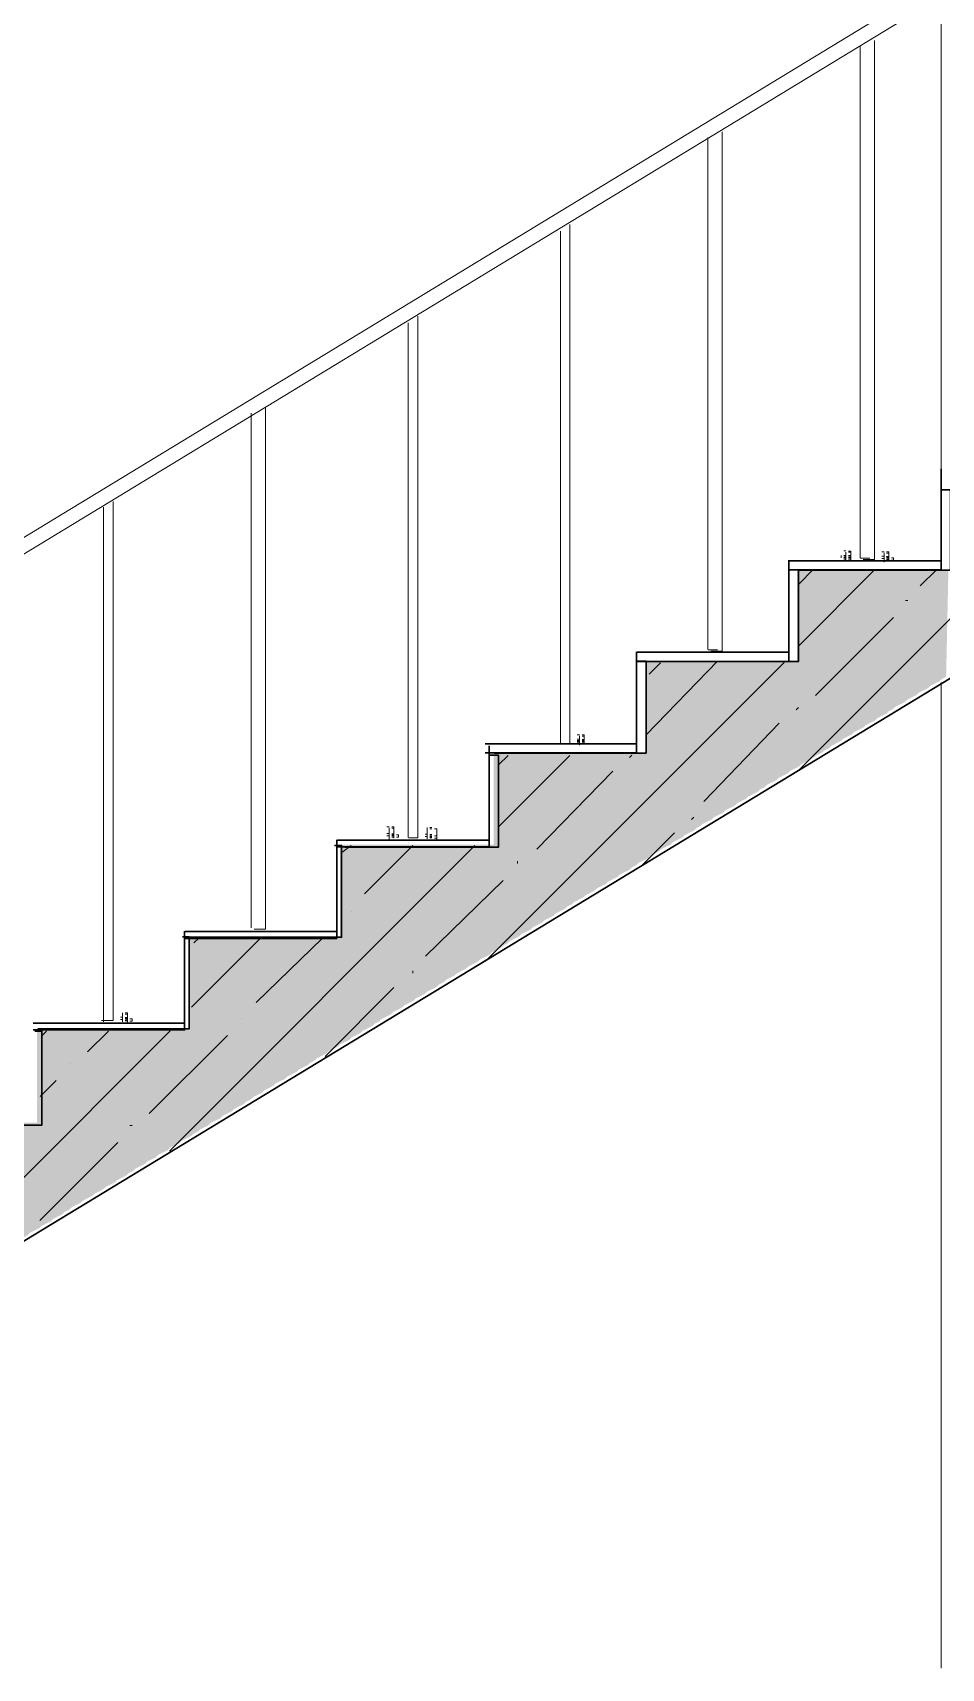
# Model space of a CAD drawing. Header units: millimetres. Extents: x -135211 to 49383, y -8033 to 228499.
# Drawn here: x -3176 to -1500, y 3442 to 6456 of the extents above; entities that cross this region are included whole.
import ezdxf

# ---------------------------------------------------------------- set-up
doc = ezdxf.new("R2010")
doc.units = ezdxf.units.MM
doc.layers.add('PDF _Геометрия', color=7, linetype='Continuous', true_color=0x1d1d1d)
doc.layers.add('PDF _Сплошная заливка', color=7, linetype='Continuous', true_color=0xffffff)

msp = doc.modelspace()

# ---------------------------------------------------------------- hatches: boundary and pattern name
at = {"layer": 'PDF _Сплошная заливка', "transparency": 33554559}
msp.add_hatch(color=256, dxfattribs=at).paths.add_polyline_path([(-1491.4, 5269.1), (-1487.2, 5465.8), (-1766.6, 5465.8), (-1766.6, 5298.7), (-2046, 5298.7), (-2046, 5129.4), (-2325.3, 5129.4), (-2325.3, 4960), (-2609, 4960), (-2609, 4790.7), (-2888.3, 4790.7), (-2888.3, 4621.4), (-3167.7, 4621.4), (-3167.7, 4447.8), (-3447.1, 4447.8), (-3447.1, 4278.5), (-3726.5, 4278.5), (-3726.5, 4109.2), (-4005.9, 4109.2), (-4005.9, 3939.9), (-4280.7, 3939.9), (-4280.7, 3770.3), (-4255.6, 3745.2), (-4255.6, 3736.7), (-4251.4, 3736.7), (-4226, 3711.3), (-4226, 3702.8), (-4221.8, 3702.8), (-4196.4, 3677.4), (-4196.4, 3669), (-4192.1, 3669), (-4171, 3647.8), (-4162.5, 3643.6), (-4162.5, 3647.8), (-4154, 3652), (-4149.8, 3656.3), (-4132.9, 3664.7), (-4128.6, 3669), (-4111.7, 3677.4), (-4107.5, 3681.7), (-4090.5, 3690.1), (-4086.3, 3694.4), (-4069.4, 3702.8), (-4065.1, 3707.1), (-4056.7, 3711.3), (-4052.4, 3715.5), (-4035.5, 3724), (-4031.3, 3728.2), (-4014.3, 3736.7), (-4010.1, 3740.9), (-3993.2, 3749.4), (-3988.9, 3753.6), (-3972, 3762.1), (-3967.8, 3766.3), (-3950.8, 3774.8), (-3946.6, 3779), (-3938.1, 3783.3), (-3933.9, 3787.5), (-3917, 3796), (-3912.7, 3800.2), (-3895.8, 3808.7), (-3891.6, 3812.9), (-3874.6, 3821.4), (-3870.4, 3825.6), (-3853.5, 3834.1), (-3849.2, 3838.3), (-3832.3, 3846.8), (-3828.1, 3851), (-3819.6, 3855.2), (-3815.4, 3859.4), (-3798.5, 3867.9), (-3794.2, 3872.1), (-3777.3, 3880.6), (-3773.1, 3884.8), (-3756.1, 3893.3), (-3751.9, 3897.5), (-3735, 3906), (-3730.7, 3910.2), (-3713.8, 3918.7), (-3709.6, 3922.9), (-3701.1, 3927.2), (-3696.9, 3931.4), (-3679.9, 3939.9), (-3675.7, 3944.1), (-3658.8, 3952.6), (-3654.5, 3956.8), (-3637.6, 3965.3), (-3633.4, 3969.5), (-3616.4, 3978), (-3612.2, 3982.2), (-3595.3, 3990.7), (-3591, 3994.9), (-3582.6, 3999.1), (-3578.3, 4003.4), (-3561.4, 4011.8), (-3557.2, 4016.1), (-3540.2, 4024.5), (-3536, 4028.8), (-3519.1, 4037.2), (-3514.8, 4041.5), (-3497.9, 4049.9), (-3493.7, 4054.2), (-3476.7, 4062.6), (-3472.5, 4066.9), (-3464, 4071.1), (-3459.8, 4075.3), (-3442.9, 4083.8), (-3438.6, 4088), (-3421.7, 4096.5), (-3417.5, 4100.7), (-3400.5, 4109.2), (-3396.3, 4113.4), (-3379.4, 4121.9), (-3375.1, 4126.1), (-3358.2, 4134.6), (-3354, 4138.8), (-3345.5, 4143.1), (-3341.3, 4147.3), (-3324.3, 4155.8), (-3320.1, 4160), (-3303.2, 4168.5), (-3298.9, 4172.7), (-3282, 4181.2), (-3277.8, 4185.4), (-3260.9, 4193.9), (-3256.6, 4198.1), (-3239.7, 4206.6), (-3235.5, 4210.8), (-3227, 4215), (-3222.8, 4219.3), (-3205.8, 4227.7), (-3201.6, 4232), (-3184.7, 4240.4), (-3180.4, 4244.7), (-3163.5, 4253.1), (-3159.3, 4257.4), (-3142.3, 4265.8), (-3138.1, 4270.1), (-3121.2, 4278.5), (-3116.9, 4282.8), (-3108.5, 4287), (-3104.2, 4291.2), (-3087.3, 4299.7), (-3083.1, 4303.9), (-3066.1, 4312.4), (-3061.9, 4316.6), (-3045, 4325.1), (-3040.7, 4329.3), (-3023.8, 4337.8), (-3019.6, 4342), (-3002.6, 4350.5), (-2998.4, 4354.7), (-2989.9, 4359), (-2985.7, 4363.2), (-2968.8, 4371.7), (-2964.5, 4375.9), (-2947.6, 4384.4), (-2943.4, 4388.6), (-2926.4, 4397), (-2922.2, 4401.3), (-2905.3, 4409.7), (-2901, 4414), (-2884.1, 4422.4), (-2879.9, 4426.7), (-2871.4, 4430.9), (-2867.2, 4435.1), (-2850.2, 4443.6), (-2846, 4447.8), (-2829.1, 4456.3), (-2824.8, 4460.5), (-2807.9, 4469), (-2803.7, 4473.2), (-2786.7, 4481.7), (-2782.5, 4485.9), (-2774, 4490.2), (-2769.8, 4494.4), (-2752.9, 4502.9), (-2748.7, 4507.1), (-2731.7, 4515.6), (-2727.5, 4519.8), (-2710.6, 4528.3), (-2706.3, 4532.5), (-2689.4, 4541), (-2685.2, 4545.2), (-2668.2, 4553.7), (-2664, 4557.9), (-2655.5, 4562.1), (-2651.3, 4566.4), (-2634.4, 4574.8), (-2630.1, 4579.1), (-2613.2, 4587.5), (-2609, 4591.8), (-2592, 4600.2), (-2587.8, 4604.5), (-2570.9, 4612.9), (-2566.6, 4617.2), (-2549.7, 4625.6), (-2545.5, 4629.9), (-2537, 4634.1), (-2532.8, 4638.3), (-2515.8, 4646.8), (-2511.6, 4651), (-2494.7, 4659.5), (-2490.4, 4663.7), (-2473.5, 4672.2), (-2469.3, 4676.4), (-2452.3, 4684.9), (-2448.1, 4689.1), (-2431.2, 4697.6), (-2426.9, 4701.8), (-2418.5, 4706.1), (-2414.2, 4710.3), (-2397.3, 4718.8), (-2393.1, 4723), (-2376.1, 4731.5), (-2371.9, 4735.7), (-2355, 4744.2), (-2350.7, 4748.4), (-2333.8, 4756.9), (-2329.6, 4761.1), (-2312.6, 4769.6), (-2308.4, 4773.8), (-2299.9, 4778), (-2295.7, 4782.3), (-2278.8, 4790.7), (-2274.5, 4795), (-2257.6, 4803.4), (-2253.4, 4807.7), (-2236.4, 4816.1), (-2232.2, 4820.4), (-2215.3, 4828.8), (-2211.1, 4833.1), (-2194.1, 4841.5), (-2189.9, 4845.8), (-2181.4, 4850), (-2177.2, 4854.2), (-2160.3, 4862.7), (-2156, 4866.9), (-2139.1, 4875.4), (-2134.9, 4879.6), (-2117.9, 4888.1), (-2113.7, 4892.3), (-2096.8, 4900.8), (-2092.5, 4905), (-2075.6, 4913.5), (-2071.4, 4917.7), (-2062.9, 4922), (-2058.7, 4926.2), (-2041.7, 4934.6), (-2037.5, 4938.9), (-2020.6, 4947.3), (-2016.3, 4951.6), (-1999.4, 4960), (-1995.2, 4964.3), (-1978.2, 4972.7), (-1974, 4977), (-1957.1, 4985.4), (-1952.8, 4989.7), (-1944.4, 4993.9), (-1940.1, 4998.1), (-1923.2, 5006.6), (-1919, 5010.8), (-1902, 5019.3), (-1897.8, 5023.5), (-1880.9, 5032), (-1876.6, 5036.2), (-1859.7, 5044.7), (-1855.5, 5048.9), (-1838.5, 5057.4), (-1834.3, 5061.6), (-1825.8, 5065.9), (-1821.6, 5070.1), (-1804.7, 5078.6), (-1800.4, 5082.8), (-1783.5, 5091.3), (-1779.3, 5095.5), (-1762.3, 5104), (-1758.1, 5108.2), (-1741.2, 5116.7), (-1736.9, 5120.9), (-1720, 5129.4), (-1715.8, 5133.6), (-1707.3, 5137.8), (-1703.1, 5142.1), (-1686.2, 5150.5), (-1681.9, 5154.8), (-1665, 5163.2), (-1660.8, 5167.5), (-1643.8, 5175.9), (-1639.6, 5180.2), (-1622.7, 5188.6), (-1618.4, 5192.9), (-1601.5, 5201.3), (-1597.3, 5205.6), (-1588.8, 5209.8), (-1584.6, 5214), (-1567.6, 5222.5), (-1563.4, 5226.7), (-1546.5, 5235.2), (-1542.2, 5239.4), (-1525.3, 5247.9), (-1521.1, 5252.1), (-1504.1, 5260.6), (-1499.9, 5264.8)])

# ---------------------------------------------------------------- linework, layer by layer
at = {"layer": 'PDF _Геометрия', "color": 7, "lineweight": 9}
for points in [[(-5157.6, 4331.6), (-1500.5, 6554), (-1500.5, 8598.6)], [(-5158, 4301.8), (-1491.8, 6528.5)], [(-1500.5, 5614.2), (-1500.5, 6524.4)], [(-1649.7, 6431.8), (-1649.7, 5487.8)], [(-1623.4, 6441.7), (-1623.4, 5485.1), (-1644.4, 5485.1)], [(-1904.1, 6273.1), (-1904.1, 5316.4), (-1925.1, 5316.4)], [(-1930.5, 6263.2), (-1930.5, 5319.2)], [(-2202.5, 6090), (-2202.5, 5145.9)], [(-2184.9, 6102.3), (-2184.9, 5145.6)], [(-2483.2, 5921.4), (-2483.2, 4973.1)], [(-2465.7, 5933.7), (-2465.7, 4972.7)], [(-1500.5, 5652.4), (-1500.5, 5809), (-1500.5, 5821.7)], [(-2746.5, 5765.1), (-2746.5, 4804.2)], [(-2772.8, 5755.2), (-2772.8, 4806.9)], [(-3044.8, 5581.9), (-3044.8, 4633.6)], [(-3027.2, 5592.3), (-3027.2, 4635.6)], [(-1684.8, 5492.7), (-1684.8, 5488.5)], [(-1684.8, 5492.7), (-1684.8, 5492.7)], [(-1684.8, 5492.7), (-1684.8, 5492.7)], [(-1684.8, 5492.7), (-1684.8, 5492.7)], [(-1684.8, 5492.7), (-1684.8, 5492.7)], [(-1684.8, 5488.5), (-1684.8, 5488.5)], [(-1684.8, 5488.5), (-1684.8, 5488.5)], [(-1684.8, 5488.5), (-1684.8, 5488.5)], [(-1684.8, 5488.5), (-1684.8, 5488.5)], [(-1680.1, 5501), (-1676, 5501)], [(-1680.1, 5492.5), (-1676, 5492.5)], [(-1676, 5488.3), (-1680.1, 5488.3)], [(-1676, 5501), (-1676, 5501)], [(-1676, 5501), (-1676, 5501)], [(-1676, 5498.8), (-1676, 5481.8)], [(-1676, 5498.8), (-1676, 5498.8)], [(-1676, 5498.8), (-1676, 5498.8)], [(-1676, 5498.8), (-1676, 5498.8)], [(-1676, 5498.8), (-1676, 5498.8)], [(-1676, 5492.5), (-1676, 5492.5)], [(-1676, 5490.3), (-1676, 5490.3)], [(-1676, 5488.3), (-1676, 5488.3)], [(-1676, 5486), (-1676, 5486)], [(-1667.2, 5483.9), (-1667.2, 5500.8), (-1671.3, 5500.8)], [(-1671.3, 5498.6), (-1667.2, 5498.6)], [(-1671.3, 5488.2), (-1667.2, 5488.2), (-1667.2, 5492.4), (-1671.3, 5492.4)], [(-1671.3, 5490.1), (-1667.2, 5490.1)], [(-1667.2, 5485.8), (-1671.3, 5485.8)], [(-1667.2, 5498.6), (-1667.2, 5498.6)], [(-1667.2, 5498.6), (-1667.2, 5498.6)], [(-1667.2, 5498.6), (-1667.2, 5498.6)], [(-1667.2, 5492.4), (-1667.2, 5492.4)], [(-1667.2, 5492.4), (-1667.2, 5492.4)], [(-1667.2, 5492.4), (-1667.2, 5492.4)], [(-1667.2, 5492.4), (-1667.2, 5492.4)], [(-1667.2, 5492.4), (-1667.2, 5492.4)], [(-1667.2, 5492.4), (-1667.2, 5492.4)], [(-1667.2, 5490.1), (-1667.2, 5490.1)], [(-1667.2, 5488.2), (-1667.2, 5488.2)], [(-1667.2, 5488.2), (-1667.2, 5488.2)], [(-1667.2, 5488.2), (-1667.2, 5488.2)], [(-1667.2, 5488.2), (-1667.2, 5488.2)], [(-1667.2, 5488.2), (-1667.2, 5488.2)], [(-1667.2, 5488.2), (-1667.2, 5488.2)], [(-1667.2, 5485.8), (-1667.2, 5485.8)], [(-1632.1, 5487.5), (-1649.1, 5487.5)], [(-1609.9, 5499.7), (-1605.8, 5499.7)], [(-1609.9, 5491.2), (-1605.8, 5491.2)], [(-1605.8, 5486.9), (-1609.9, 5486.9)], [(-1605.8, 5499.7), (-1605.8, 5499.7)], [(-1605.8, 5499.7), (-1605.8, 5499.7)], [(-1605.8, 5497.4), (-1605.8, 5480.5)], [(-1605.8, 5497.4), (-1605.8, 5497.4)], [(-1605.8, 5497.4), (-1605.8, 5497.4)], [(-1605.8, 5491.2), (-1605.8, 5491.2)], [(-1605.8, 5489), (-1605.8, 5484.7)], [(-1605.8, 5489), (-1605.8, 5489)], [(-1605.8, 5489), (-1605.8, 5489)], [(-1605.8, 5489), (-1605.8, 5489)], [(-1605.8, 5489), (-1605.8, 5489)], [(-1605.8, 5489), (-1605.8, 5489)], [(-1605.8, 5489), (-1605.8, 5489)], [(-1605.8, 5486.9), (-1605.8, 5486.9)], [(-1597.1, 5482.6), (-1597.1, 5499.5), (-1601.1, 5499.5)], [(-1601.1, 5497.3), (-1597.1, 5497.3)], [(-1601.1, 5491), (-1597.1, 5491)], [(-1601.1, 5488.8), (-1597.1, 5488.8)], [(-1597.1, 5486.8), (-1601.1, 5486.8)], [(-1597.1, 5499.5), (-1597.1, 5499.5)], [(-1597.1, 5499.5), (-1597.1, 5499.5)], [(-1597.1, 5499.5), (-1597.1, 5499.5)], [(-1597.1, 5497.3), (-1597.1, 5497.3)], [(-1597.1, 5497.3), (-1597.1, 5497.3)], [(-1597.1, 5491), (-1597.1, 5491)], [(-1597.1, 5491), (-1597.1, 5491)], [(-1597.1, 5491), (-1597.1, 5491)], [(-1597.1, 5488.8), (-1597.1, 5488.8)], [(-1597.1, 5486.8), (-1597.1, 5486.8)], [(-1597.1, 5486.8), (-1597.1, 5486.8)], [(-1597.1, 5486.8), (-1597.1, 5486.8)], [(-1588.3, 5484.4), (-1592.3, 5484.4), (-1588.3, 5484.4), (-1588.3, 5488.6), (-1592.3, 5488.6), (-1588.3, 5488.6)], [(-1588.3, 5488.6), (-1588.3, 5488.6)], [(-1588.3, 5488.6), (-1588.3, 5488.6)], [(-1605.8, 5484.7), (-1605.8, 5484.7)], [(-1605.8, 5484.7), (-1605.8, 5484.7)], [(-1605.8, 5484.7), (-1605.8, 5484.7)], [(-1605.8, 5484.7), (-1605.8, 5484.7)], [(-1605.8, 5484.7), (-1605.8, 5484.7)], [(-1605.8, 5484.7), (-1605.8, 5484.7)], [(-1597.1, 5484.5), (-1601.1, 5484.5)], [(-1597.1, 5484.5), (-1597.1, 5484.5)], [(-1588.3, 5484.4), (-1588.3, 5484.4)], [(-1588.3, 5484.4), (-1588.3, 5484.4)], [(-1912.9, 5318.9), (-1929.8, 5318.9)], [(-1500.5, 3442.7), (-1500.5, 5258.7)], [(-2171.4, 5162.5), (-2167.4, 5162.5)], [(-2171.4, 5154), (-2167.4, 5154)], [(-2167.4, 5162.5), (-2167.4, 5162.5)], [(-2167.4, 5162.5), (-2167.4, 5162.5)], [(-2167.4, 5160.2), (-2167.4, 5143.3)], [(-2167.4, 5160.2), (-2167.4, 5160.2)], [(-2167.4, 5160.2), (-2167.4, 5160.2)], [(-2167.4, 5160.2), (-2167.4, 5160.2)], [(-2167.4, 5154), (-2167.4, 5154)], [(-2158.6, 5145.4), (-2158.6, 5162.4), (-2162.6, 5162.4)], [(-2162.6, 5160), (-2158.6, 5160)], [(-2162.6, 5149.7), (-2158.6, 5149.7), (-2158.6, 5153.8), (-2162.6, 5153.8)], [(-2158.6, 5162.4), (-2158.6, 5162.4)], [(-2158.6, 5162.4), (-2158.6, 5162.4)], [(-2158.6, 5160), (-2158.6, 5160)], [(-2158.6, 5160), (-2158.6, 5160)], [(-2158.6, 5153.8), (-2158.6, 5153.8)], [(-2158.6, 5153.8), (-2158.6, 5153.8)], [(-2158.6, 5153.8), (-2158.6, 5153.8)], [(-2158.6, 5153.8), (-2158.6, 5153.8)], [(-2158.6, 5153.8), (-2158.6, 5153.8)], [(-2158.6, 5153.8), (-2158.6, 5153.8)], [(-2167.4, 5149.8), (-2171.4, 5149.8)], [(-2167.4, 5151.8), (-2167.4, 5151.8)], [(-2167.4, 5151.8), (-2167.4, 5151.8)], [(-2167.4, 5151.8), (-2167.4, 5151.8)], [(-2167.4, 5149.8), (-2167.4, 5149.8)], [(-2167.4, 5149.4), (-2167.4, 5145.2)], [(-2167.4, 5149.4), (-2167.4, 5149.4)], [(-2167.4, 5149.4), (-2167.4, 5149.4)], [(-2167.4, 5147.5), (-2167.4, 5147.5)], [(-2167.4, 5147.5), (-2167.4, 5147.5)], [(-2167.4, 5147.5), (-2167.4, 5147.5)], [(-2167.4, 5145.2), (-2167.4, 5145.2)], [(-2167.4, 5145.2), (-2167.4, 5145.2)], [(-2162.6, 5151.6), (-2158.6, 5151.6)], [(-2158.6, 5147.3), (-2162.6, 5147.3)], [(-2158.6, 5151.6), (-2158.6, 5151.6)], [(-2158.6, 5149.7), (-2158.6, 5149.7)], [(-2158.6, 5149.7), (-2158.6, 5149.7)], [(-2158.6, 5149.7), (-2158.6, 5149.7)], [(-2158.6, 5149.7), (-2158.6, 5149.7)], [(-2158.6, 5149.7), (-2158.6, 5149.7)], [(-2158.6, 5149.7), (-2158.6, 5149.7)], [(-2158.6, 5147.3), (-2158.6, 5147.3)], [(-2522.3, 4993), (-2518.3, 4993)], [(-2522.3, 4980.3), (-2518.3, 4980.3)], [(-2518.3, 4976.1), (-2522.3, 4976.1)], [(-2518.3, 4993), (-2518.3, 4993)], [(-2518.3, 4993), (-2518.3, 4993)], [(-2518.3, 4990.6), (-2518.3, 4969.5)], [(-2518.3, 4990.6), (-2518.3, 4990.6)], [(-2518.3, 4990.6), (-2518.3, 4990.6)], [(-2518.3, 4980.3), (-2518.3, 4980.3)], [(-2518.3, 4978), (-2518.3, 4973.7)], [(-2518.3, 4978), (-2518.3, 4978)], [(-2518.3, 4978), (-2518.3, 4978)], [(-2518.3, 4978), (-2518.3, 4978)], [(-2518.3, 4978), (-2518.3, 4978)], [(-2518.3, 4978), (-2518.3, 4978)], [(-2518.3, 4978), (-2518.3, 4978)], [(-2518.3, 4976.1), (-2518.3, 4976.1)], [(-2518.3, 4973.7), (-2518.3, 4973.7)], [(-2518.3, 4973.7), (-2518.3, 4973.7)], [(-2518.3, 4973.7), (-2518.3, 4973.7)], [(-2518.3, 4973.7), (-2518.3, 4973.7)], [(-2518.3, 4973.7), (-2518.3, 4973.7)], [(-2518.3, 4973.7), (-2518.3, 4973.7)], [(-2509.6, 4971.6), (-2509.6, 4992.8), (-2513.6, 4992.8)], [(-2513.6, 4990.5), (-2509.6, 4990.5)], [(-2513.6, 4980.1), (-2509.6, 4980.1)], [(-2513.6, 4977.8), (-2509.6, 4977.8)], [(-2509.6, 4975.9), (-2513.6, 4975.9)], [(-2509.6, 4973.5), (-2513.6, 4973.5)], [(-2509.6, 4992.8), (-2509.6, 4992.8)], [(-2509.6, 4992.8), (-2509.6, 4992.8)], [(-2509.6, 4992.8), (-2509.6, 4992.8)], [(-2509.6, 4990.5), (-2509.6, 4990.5)], [(-2509.6, 4990.5), (-2509.6, 4990.5)], [(-2509.6, 4980.1), (-2509.6, 4980.1)], [(-2509.6, 4977.8), (-2509.6, 4977.8)], [(-2509.6, 4975.9), (-2509.6, 4975.9)], [(-2509.6, 4973.5), (-2509.6, 4973.5)], [(-2500.8, 4973.4), (-2504.8, 4973.4), (-2500.8, 4973.4), (-2500.8, 4977.7), (-2504.8, 4977.7), (-2500.8, 4977.7)], [(-2500.8, 4977.7), (-2500.8, 4977.7)], [(-2500.8, 4977.7), (-2500.8, 4977.7)], [(-2500.8, 4977.7), (-2500.8, 4977.7)], [(-2500.8, 4977.7), (-2500.8, 4977.7)], [(-2500.8, 4973.4), (-2500.8, 4973.4)], [(-2500.8, 4973.4), (-2500.8, 4973.4)], [(-2500.8, 4973.4), (-2500.8, 4973.4)], [(-2500.8, 4973.4), (-2500.8, 4973.4)], [(-2448.1, 4991.6), (-2448.1, 4970.5)], [(-2448.1, 4991.6), (-2448.1, 4991.6)], [(-2448.1, 4991.6), (-2448.1, 4991.6)], [(-2448.1, 4991.6), (-2448.1, 4991.6)], [(-2448.1, 4979), (-2448.1, 4979)], [(-2448.1, 4976.6), (-2448.1, 4972.4)], [(-2448.1, 4976.6), (-2448.1, 4976.6)], [(-2448.1, 4976.6), (-2448.1, 4976.6)], [(-2448.1, 4976.6), (-2448.1, 4976.6)], [(-2448.1, 4976.6), (-2448.1, 4976.6)], [(-2448.1, 4974.7), (-2448.1, 4974.7)], [(-2443.4, 4991.4), (-2439.4, 4991.4)], [(-2443.4, 4989.2), (-2439.4, 4989.2)], [(-2443.4, 4978.8), (-2439.4, 4978.8)], [(-2443.4, 4976.4), (-2439.4, 4976.4)], [(-2439.4, 4974.5), (-2443.4, 4974.5)], [(-2439.4, 4991.4), (-2439.4, 4991.4)], [(-2439.4, 4991.4), (-2439.4, 4991.4)], [(-2439.4, 4991.4), (-2439.4, 4991.4)], [(-2439.4, 4989.2), (-2439.4, 4989.2)], [(-2439.4, 4989.2), (-2439.4, 4989.2)], [(-2439.4, 4978.8), (-2439.4, 4978.8)], [(-2439.4, 4976.4), (-2439.4, 4976.4)], [(-2439.4, 4974.5), (-2439.4, 4974.5)], [(-2430.6, 4967.8), (-2430.6, 4989), (-2434.6, 4989)], [(-2434.6, 4972.1), (-2430.6, 4972.1), (-2430.6, 4976.3), (-2434.6, 4976.3)], [(-2430.6, 4989), (-2430.6, 4989)], [(-2430.6, 4976.3), (-2430.6, 4976.3)], [(-2430.6, 4976.3), (-2430.6, 4976.3)], [(-2430.6, 4976.3), (-2430.6, 4976.3)], [(-2430.6, 4976.3), (-2430.6, 4976.3)], [(-2430.6, 4976.3), (-2430.6, 4976.3)], [(-2430.6, 4976.3), (-2430.6, 4976.3)], [(-2448.1, 4972.4), (-2448.1, 4972.4)], [(-2448.1, 4972.4), (-2448.1, 4972.4)], [(-2448.1, 4972.4), (-2448.1, 4972.4)], [(-2448.1, 4972.4), (-2448.1, 4972.4)], [(-2439.4, 4972.3), (-2443.4, 4972.3)], [(-2439.4, 4972.3), (-2439.4, 4972.3)], [(-2430.6, 4972.1), (-2430.6, 4972.1)], [(-2430.6, 4972.1), (-2430.6, 4972.1)], [(-2430.6, 4972.1), (-2430.6, 4972.1)], [(-2430.6, 4972.1), (-2430.6, 4972.1)], [(-2430.6, 4972.1), (-2430.6, 4972.1)], [(-2430.6, 4972.1), (-2430.6, 4972.1)], [(-2763.3, 4804.2), (-2746.5, 4804.2), (-2767.3, 4804.2)], [(-3013.7, 4641.8), (-3009.7, 4641.8)], [(-3009.7, 4650.2), (-3009.7, 4633.3)], [(-3009.7, 4650.2), (-3009.7, 4650.2)], [(-3009.7, 4650.2), (-3009.7, 4650.2)], [(-3009.7, 4650.2), (-3009.7, 4650.2)], [(-3009.7, 4650.2), (-3009.7, 4650.2)], [(-3009.7, 4641.8), (-3009.7, 4641.8)], [(-3000.9, 4633.1), (-3000.9, 4650), (-3004.9, 4650)], [(-3004.9, 4647.7), (-3000.9, 4647.7)], [(-3004.9, 4641.6), (-3000.9, 4641.6)], [(-3000.9, 4650), (-3000.9, 4650)], [(-3000.9, 4650), (-3000.9, 4650)], [(-3000.9, 4650), (-3000.9, 4650)], [(-3000.9, 4650), (-3000.9, 4650)], [(-3000.9, 4647.7), (-3000.9, 4647.7)], [(-3000.9, 4647.7), (-3000.9, 4647.7)], [(-3000.9, 4641.6), (-3000.9, 4641.6)], [(-3044, 4635.6), (-3027.2, 4635.6), (-3048.8, 4635.6)], [(-3009.7, 4637.5), (-3013.7, 4637.5)], [(-3009.7, 4639.4), (-3009.7, 4635.2)], [(-3009.7, 4639.4), (-3009.7, 4639.4)], [(-3009.7, 4639.4), (-3009.7, 4639.4)], [(-3009.7, 4639.4), (-3009.7, 4639.4)], [(-3009.7, 4639.4), (-3009.7, 4639.4)], [(-3009.7, 4639.4), (-3009.7, 4639.4)], [(-3009.7, 4639.4), (-3009.7, 4639.4)], [(-3009.7, 4637.5), (-3009.7, 4637.5)], [(-3009.7, 4635.2), (-3009.7, 4635.2)], [(-3009.7, 4635.2), (-3009.7, 4635.2)], [(-3009.7, 4635.2), (-3009.7, 4635.2)], [(-3009.7, 4635.2), (-3009.7, 4635.2)], [(-3009.7, 4635.2), (-3009.7, 4635.2)], [(-3009.7, 4635.2), (-3009.7, 4635.2)], [(-3004.9, 4639.3), (-3000.9, 4639.3)], [(-3000.9, 4637.3), (-3004.9, 4637.3)], [(-3000.9, 4635), (-3004.9, 4635)], [(-3000.9, 4639.3), (-3000.9, 4639.3)], [(-3000.9, 4637.3), (-3000.9, 4637.3)], [(-3000.9, 4635), (-3000.9, 4635)], [(-2992.1, 4634.9), (-2996.1, 4634.9), (-2992.1, 4634.9), (-2992.1, 4639.2), (-2996.1, 4639.2), (-2992.1, 4639.2)], [(-2992.1, 4639.2), (-2992.1, 4639.2)], [(-2992.1, 4639.2), (-2992.1, 4639.2)], [(-2992.1, 4639.2), (-2992.1, 4639.2)], [(-2992.1, 4639.2), (-2992.1, 4639.2)], [(-2992.1, 4634.9), (-2992.1, 4634.9)], [(-2992.1, 4634.9), (-2992.1, 4634.9)], [(-2992.1, 4634.9), (-2992.1, 4634.9)], [(-2992.1, 4634.9), (-2992.1, 4634.9)]]:
    msp.add_lwpolyline(points, dxfattribs=at)
at = {"layer": 'PDF _Геометрия', "color": 7, "lineweight": 30}
for points in [[(-1500.5, 5652.4), (-1500.5, 5614.2), (-1500.5, 5466.1), (-1780.1, 5466.1)], [(-1500, 5613.9), (-1483, 5613.9), (-1483, 5465.8), (-1762.6, 5465.8)], [(-1780.7, 5466.5), (-1763.8, 5466.5), (-1763.8, 5297.2), (-2042.8, 5297.2)], [(-1781.3, 5483.8), (-1781.3, 5466.9), (-1781.3, 5297.5)], [(-1780.7, 5297.2), (-1763.8, 5297.2), (-1763.8, 5466.5)], [(-1500.5, 5466.1), (-1500.5, 5483), (-1780.1, 5483)], [(-2062.1, 5315.2), (-2062.1, 5298.3), (-2062.1, 5128.9)], [(-2061.1, 5297.5), (-1781.3, 5297.5), (-1781.3, 5314.4), (-2061.1, 5314.4)], [(-2061.4, 5297.9), (-2044.5, 5297.9), (-2044.5, 5128.6), (-2323.8, 5128.6)], [(-2061.4, 5128.6), (-2044.5, 5128.6), (-2044.5, 5297.9)], [(-4488.4, 3442.3), (-1483, 5266.8)], [(-2333.4, 5124.6), (-2316.5, 5124.6), (-2316.5, 4955.3), (-2600, 4955.3)], [(-2341.3, 5128.9), (-2062.1, 5128.9), (-2062.1, 5145.9), (-2341.3, 5145.9)], [(-2334.1, 5141.8), (-2334.1, 5124.9), (-2334.1, 4955.6)], [(-2333.4, 4955.3), (-2316.5, 4955.3), (-2316.5, 5124.6)], [(-2618.9, 4958.5), (-2606.1, 4958.5), (-2606.1, 4789.2), (-2885.7, 4789.2)], [(-2618.9, 4789.2), (-2606.1, 4789.2), (-2606.1, 4958.5)], [(-2614.8, 4969), (-2614.8, 4956.4), (-2614.8, 4787)], [(-2613.5, 4955.6), (-2334.1, 4955.6), (-2334.1, 4968.2), (-2613.5, 4968.2)], [(-2895.6, 4800.5), (-2895.6, 4787.8), (-2895.6, 4618.4)], [(-2894.5, 4787), (-2614.8, 4787), (-2614.8, 4799.7), (-2894.5, 4799.7)], [(-2899.6, 4789.9), (-2886.8, 4789.9), (-2886.8, 4620.6), (-3165.9, 4620.6)], [(-2899.6, 4620.6), (-2886.8, 4620.6), (-2886.8, 4789.9)], [(-3171.6, 4616.5), (-3158.8, 4616.5), (-3158.8, 4443), (-3438.1, 4443)], [(-3174.6, 4618.4), (-2895.6, 4618.4), (-2895.6, 4631.2), (-3174.6, 4631.2)], [(-3171.6, 4443), (-3158.8, 4443), (-3158.8, 4616.5)]]:
    msp.add_lwpolyline(points, dxfattribs=at)
at = {"layer": 'PDF _Геометрия', "color": 7, "lineweight": 9}
for points in [[(-1680.1, 5490.3), (-1676, 5490.3)], [(-1680.1, 5486), (-1676, 5486)], [(-2201.8, 5145.6), (-2184.9, 5145.6)], [(-2171.4, 5151.8), (-2167.4, 5151.8)], [(-2171.4, 5147.5), (-2167.4, 5147.5)], [(-2482.5, 4972.7), (-2465.7, 4972.7)], [(-2452.1, 4979), (-2448.1, 4979)], [(-2452.1, 4974.7), (-2448.1, 4974.7)]]:
    msp.add_lwpolyline(points, close=True, dxfattribs=at)
at = {"layer": 'PDF _Геометрия', "lineweight": 9}
for points in [[(-1763, 5326.4), (-1623.4, 5466.2)], [(-1762.4, 5440.6), (-1737.4, 5466)], [(-1539.2, 5436.6), (-1509.3, 5466.3)], [(-1566, 5409.9), (-1562, 5409.9)], [(-1762.6, 5097.5), (-1483, 5376.9)], [(-1732, 5234.6), (-1588.3, 5378.5)], [(-2340.7, 4745.1), (-1790.1, 5295.4)], [(-2044.2, 5162.3), (-1912.9, 5297.7)], [(-2039.1, 5273.9), (-2018.2, 5295.1)], [(-1938.3, 5039.6), (-1798.9, 5183.6)], [(-1767.8, 5208.3), (-1763.8, 5212.5)], [(-2315.9, 4993.2), (-2184.9, 5124.4)], [(-2315.8, 5107.3), (-2299, 5124.3)], [(-2074.9, 5120.3), (-2070.9, 5124.6)], [(-2245.9, 4951.6), (-2105.9, 5095.5)], [(-1960.8, 5006.1), (-1956.8, 5010.4)], [(-2051.5, 4922.1), (-1991.9, 4981.4)], [(-2923.1, 4395.3), (-2360.4, 4958.4)], [(-2605.3, 4945.4), (-2588.5, 4958.1)], [(-2563.5, 4869.3), (-2474.5, 4958.3)], [(-2281.4, 4925.4), (-2281.4, 4929.5)], [(-2451.5, 4754.2), (-2307.8, 4893.9)], [(-2588.5, 4837.3), (-2588.5, 4837.3)], [(-2882.5, 4660.4), (-2755.2, 4787.4)], [(-2878.1, 4778.8), (-2869.3, 4787.3)], [(-2763.7, 4669), (-2641.2, 4787.5)], [(-2474.5, 4723.1), (-2474.5, 4727.4)], [(-2636.2, 4569.5), (-2509.6, 4696.5)], [(-3502.2, 4036.7), (-2921.9, 4616.6)], [(-3158.8, 4607.9), (-3150.1, 4616.3)], [(-3074.3, 4578.4), (-3036, 4616.5)], [(-2790.3, 4639.9), (-2790.3, 4639.9)], [(-2960.6, 4464.5), (-2816.6, 4608.4)], [(-3106.2, 4556.7), (-3106.2, 4556.7)], [(-3162, 4495.6), (-3132.5, 4525.2)], [(-2996.1, 4442.5), (-2992.1, 4442.5)], [(-3162.2, 4267.1), (-3018.4, 4411)]]:
    msp.add_lwpolyline(points, dxfattribs=at)

doc.saveas('drawing.dxf')
